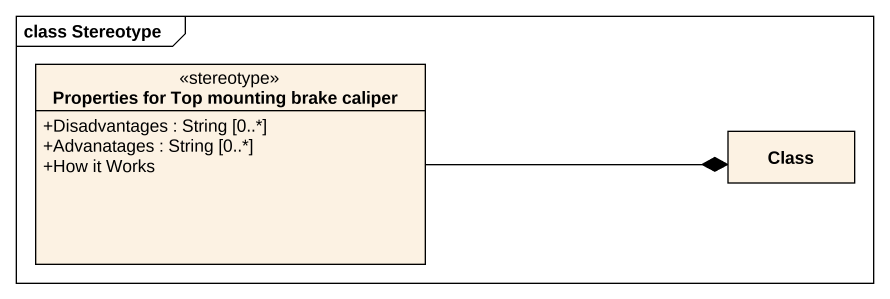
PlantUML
@startuml
mainframe class Stereotype
hide circle
hide empty members
skinparam classAttributeIconSize 0
class "Properties for Top mounting brake caliper" as Properties_for_Top_mounting <<stereotype>> {
  +Disadvantages : String [0..*]
  +Advanatages : String [0..*]
  +How it Works
}
class "Class" as Class_
Properties_for_Top_mounting -right-* Class_
@enduml
